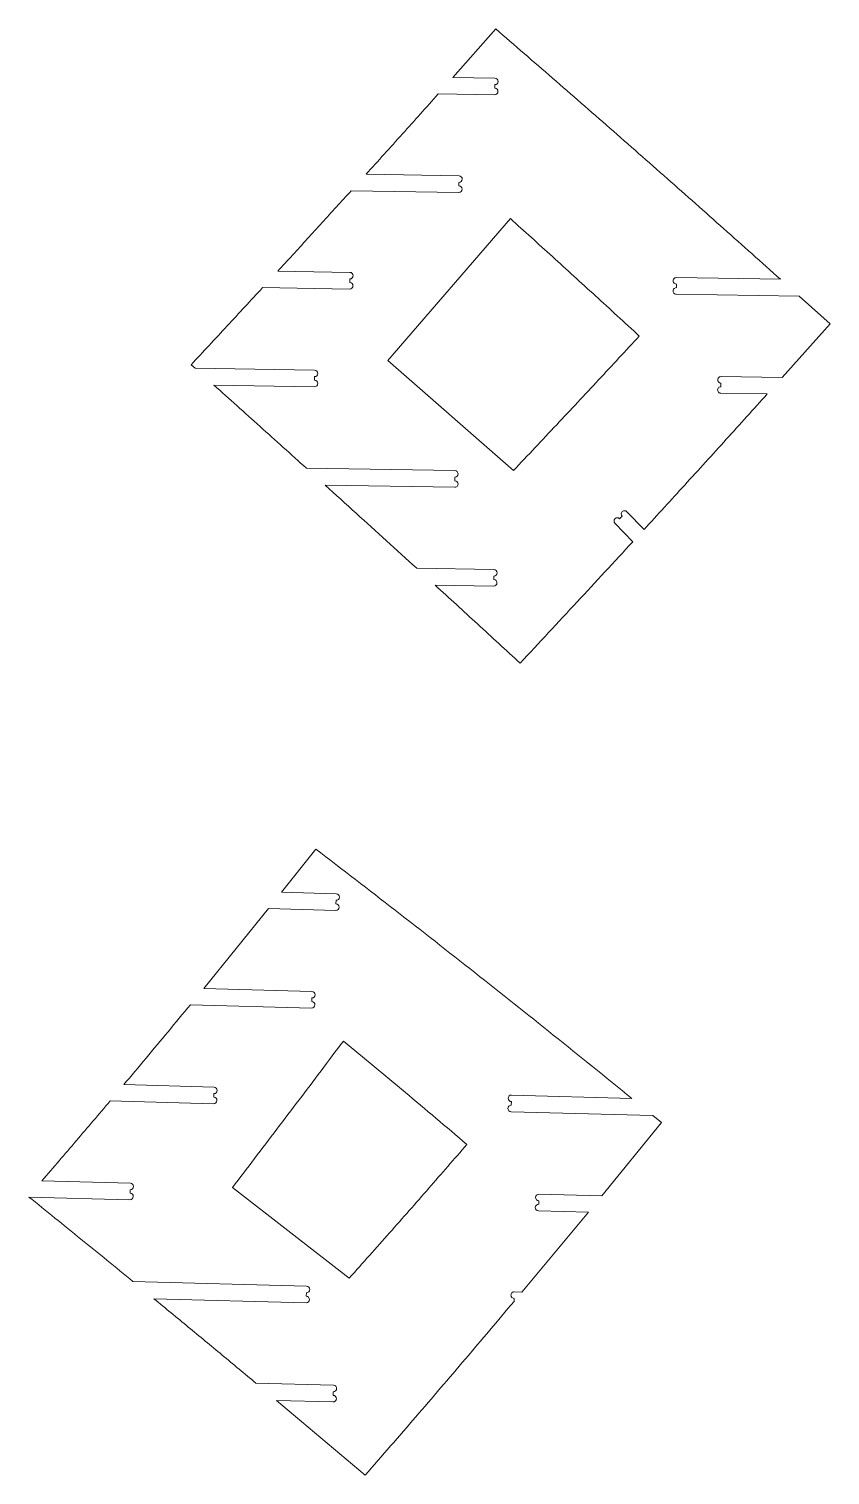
# Model space of a CAD drawing. Header units: millimetres. Extents: x -2409 to 2875, y -3055 to 3327.
# Drawn here: x -339 to 272, y 824 to 1927 of the extents above; entities that cross this region are included whole.
import ezdxf

# ---------------------------------------------------------------- set-up
doc = ezdxf.new("R2010")
doc.units = ezdxf.units.MM

msp = doc.modelspace()

# ---------------------------------------------------------------- linework, layer by layer
at = {"color": 7, "linetype": 'Continuous', "lineweight": 15}
for p, q in [((16.576, 1927.285), (-16.099, 1890.283)), ((15.978, 1889.772), (-16.099, 1890.283)), ((-27.23, 1877.759), (15.775, 1877.074)), ((15.855, 1882.073), (15.898, 1884.773)), ((-11.418, 1815.199), (-82.333, 1816.33)), ((-11.541, 1807.5), (-11.498, 1810.2)), ((-93.665, 1803.809), (-11.62, 1802.501)), ((27.8, 1782.495), (-65.837, 1674.201)), ((-94.658, 1741.517), (-149.721, 1742.395)), ((-94.781, 1733.818), (-94.738, 1736.517)), ((233.73, 1736.281), (154.481, 1737.545)), ((-161.24, 1729.877), (-94.861, 1728.818)), ((154.279, 1724.846), (248.152, 1723.35)), ((154.402, 1732.545), (154.359, 1729.846)), ((271.612, 1702.252), (248.152, 1723.35)), ((234.967, 1661.252), (271.612, 1702.252)), ((-215.781, 1671.049), (-212.804, 1668.391)), ((-121.572, 1666.936), (-212.804, 1668.391)), ((-65.837, 1674.201), (30.118, 1590.289)), ((-198.342, 1655.459), (-121.775, 1654.238)), ((-121.695, 1659.237), (-121.652, 1661.937)), ((188.414, 1656.994), (188.371, 1654.294)), ((234.968, 1661.252), (188.493, 1661.993)), ((188.291, 1649.295), (223.713, 1648.73)), ((-14.494, 1590.22), (-127.799, 1592.026)), ((-113.498, 1579.096), (-14.696, 1577.521)), ((-14.616, 1582.521), (-14.573, 1585.22)), ((129.72, 1545.345), (116.636, 1558.883)), ((107.504, 1550.057), (121.112, 1535.977)), ((113.041, 1555.408), (111.099, 1553.531)), ((15.191, 1514.737), (-43.712, 1515.676)), ((-29.558, 1502.749), (14.988, 1502.038)), ((15.068, 1507.038), (15.111, 1509.737)), ((-120.644, 1301.431), (-146.757, 1268.497)), ((-105.114, 1267.372), (-146.757, 1268.497)), ((-105.321, 1259.674), (-105.249, 1262.373)), ((-156.701, 1256.061), (-206.138, 1195.073)), ((-156.701, 1256.061), (-105.456, 1254.676)), ((-123.577, 1192.843), (-206.138, 1195.073)), ((-216.348, 1182.644), (-123.92, 1180.148)), ((-123.785, 1185.146), (-123.712, 1187.845)), ((-198.308, 1119.834), (-267.072, 1121.692)), ((-198.516, 1112.137), (-198.443, 1114.836)), ((-277.541, 1109.27), (-198.651, 1107.139)), ((28.531, 1108.705), (28.458, 1106.006)), ((120.397, 1111.225), (28.666, 1113.703)), ((28.323, 1101.008), (136.533, 1098.085)), ((97.455, 1036.818), (142.995, 1092.808)), ((142.995, 1092.808), (136.533, 1098.085)), ((-262.111, 1046.531), (-329.519, 1048.351)), ((-262.319, 1038.833), (-262.246, 1041.532)), ((-184.207, 1043.246), (-95.088, 974.071)), ((97.455, 1036.818), (49.569, 1038.111)), ((-339.478, 1035.916), (-262.454, 1033.835)), ((49.434, 1033.113), (49.361, 1030.414)), ((36.58, 963.435), (87.239, 1024.389)), ((49.226, 1025.416), (87.239, 1024.389)), ((-127.735, 967.873), (-260.126, 971.45)), ((-127.943, 960.176), (-127.87, 962.875)), ((36.58, 963.435), (30.738, 963.592)), ((-244.112, 958.312), (-128.078, 955.178)), ((30.603, 958.594), (30.54, 956.239)), ((-107.2, 892.291), (-166.306, 893.888)), ((-107.408, 884.594), (-107.335, 887.293)), ((-150.593, 880.759), (-82.907, 823.749)), ((-150.593, 880.759), (-107.543, 879.596))]:
    msp.add_line(p, q, dxfattribs=at)
for centre, start, end in [((15.938, 1887.272), 269.086603, 89.086603), ((15.815, 1879.573), 269.086603, 89.086603), ((-11.458, 1812.699), 269.086603, 89.086603), ((-11.581, 1805), 269.086603, 89.086603), ((-94.821, 1731.318), 269.086603, 89.086603), ((-94.698, 1739.017), 269.086603, 89.086603), ((154.441, 1735.045), 89.086603, 269.086603), ((154.319, 1727.346), 89.086603, 269.086603), ((-121.612, 1664.437), 269.086603, 89.086603), ((-121.735, 1656.738), 269.086603, 89.086603), ((188.453, 1659.493), 89.086603, 269.086603), ((188.331, 1651.794), 89.086603, 269.086603), ((-14.533, 1587.72), 269.086603, 89.086603), ((-14.656, 1580.021), 269.086603, 89.086603), ((114.838, 1557.145), 44.02355, 224.02355), ((109.302, 1551.794), 44.02355, 224.02355), ((15.151, 1512.237), 269.086603, 89.086603), ((15.028, 1504.538), 269.086603, 89.086603), ((-105.389, 1257.175), 268.452635, 88.452635), ((-105.181, 1264.873), 268.452635, 88.452635), ((-123.645, 1190.344), 268.452635, 88.452635), ((-123.853, 1182.647), 268.452635, 88.452635), ((-198.376, 1117.335), 268.452635, 88.452635), ((-198.584, 1109.638), 268.452635, 88.452635), ((28.391, 1103.507), 88.452635, 268.452635), ((28.599, 1111.204), 88.452635, 268.452635), ((-262.387, 1036.334), 268.452635, 88.452635), ((-262.179, 1044.031), 268.452635, 88.452635), ((49.502, 1035.612), 88.452635, 268.452635), ((49.294, 1027.915), 88.452635, 268.452635), ((-128.011, 957.677), 268.452635, 88.452635), ((-127.803, 965.374), 268.452635, 88.452635), ((30.671, 961.093), 88.452635, 268.452641), ((-107.476, 882.095), 268.452635, 88.452635), ((-107.268, 889.792), 268.452635, 88.452635)]:
    msp.add_arc(centre, 2.5, start, end, dxfattribs=at)
for points, knots in [([(233.73, 1736.281), (219.308, 1749.173), (190.634, 1774.803), (147.257, 1813.236), (103.758, 1851.506), (60.119, 1889.625), (31.038, 1914.777), (16.576, 1927.285)], [0, 0, 0, 0, 0.20066297, 0.39894395, 0.60116045, 0.80165789, 1, 1, 1, 1]), ([(-27.23, 1877.759), (-36.329, 1867.558), (-54.639, 1847.03), (-73.064, 1826.605), (-82.333, 1816.33)], [0, 0, 0, 0, 0.49695019, 1, 1, 1, 1]), ([(-93.665, 1803.809), (-97.418, 1799.671), (-104.858, 1791.47), (-116.026, 1779.203), (-127.184, 1766.979), (-138.421, 1754.7), (-145.947, 1746.504), (-149.721, 1742.395)], [0, 0, 0, 0, 0.20155552, 0.39948553, 0.59853593, 0.79870768, 1, 1, 1, 1]), ([(126.087, 1692.931), (114.924, 1703.198), (92.887, 1723.467), (60.127, 1753.325), (38.479, 1772.859), (27.8, 1782.495)], [0, 0, 0, 0, 0.34216414, 0.6754953, 1, 1, 1, 1]), ([(-161.24, 1729.877), (-170.25, 1720.114), (-188.386, 1700.464), (-206.61, 1680.896), (-215.781, 1671.049)], [0, 0, 0, 0, 0.49679718, 1, 1, 1, 1]), ([(30.118, 1590.289), (41.115, 1601.949), (62.824, 1624.967), (94.817, 1659.179), (115.758, 1681.781), (126.087, 1692.931)], [0, 0, 0, 0, 0.34217886, 0.67551076, 1, 1, 1, 1]), ([(-198.342, 1655.459), (-186.618, 1644.952), (-163.067, 1623.848), (-139.589, 1602.664), (-127.799, 1592.026)], [0, 0, 0, 0, 0.49784434, 1, 1, 1, 1]), ([(129.72, 1545.345), (140.066, 1556.635), (161.04, 1579.523), (192.375, 1613.981), (213.312, 1637.196), (223.713, 1648.73)], [0, 0, 0, 0, 0.32880444, 0.66654251, 1, 1, 1, 1]), ([(-113.498, 1579.096), (-105.612, 1571.954), (-90.044, 1557.855), (-66.783, 1536.714), (-51.418, 1522.703), (-43.712, 1515.676)], [0, 0, 0, 0, 0.33847797, 0.66818867, 1, 1, 1, 1]), ([(35.207, 1443.322), (49.703, 1458.864), (78.429, 1489.665), (106.972, 1520.635), (121.112, 1535.977)], [0, 0, 0, 0, 0.50462336, 1, 1, 1, 1]), ([(-29.558, 1502.749), (-18.797, 1492.902), (2.819, 1473.123), (24.38, 1453.284), (35.207, 1443.322)], [0, 0, 0, 0, 0.497844502, 1, 1, 1, 1]), ([(120.397, 1111.225), (100.455, 1127.368), (60.677, 1159.569), (0.485, 1207.387), (-59.867, 1254.716), (-100.442, 1285.903), (-120.644, 1301.431)], [0, 0, 0, 0, 0.25066966, 0.50001754, 0.75105506, 1, 1, 1, 1]), ([(-216.348, 1182.644), (-222.015, 1175.777), (-233.244, 1162.167), (-250.153, 1141.851), (-261.422, 1128.424), (-267.072, 1121.692)], [0, 0, 0, 0, 0.33685319, 0.66749303, 1, 1, 1, 1]), ([(-99.625, 1154.963), (-105.305, 1147.39), (-116.567, 1132.377), (-133.482, 1109.941), (-150.387, 1087.608), (-167.296, 1065.363), (-178.6, 1050.58), (-184.207, 1043.246)], [0, 0, 0, 0, 0.2026807, 0.40178639, 0.60157219, 0.80235898, 1, 1, 1, 1]), ([(-5.45, 1076.043), (-13.318, 1082.744), (-28.91, 1096.022), (-52.476, 1115.859), (-75.983, 1135.484), (-91.788, 1148.506), (-99.625, 1154.963)], [0, 0, 0, 0, 0.25233743, 0.5000033, 0.75209326, 1, 1, 1, 1]), ([(-277.542, 1109.27), (-286.13, 1099.127), (-303.38, 1078.756), (-320.782, 1058.514), (-329.519, 1048.351)], [0, 0, 0, 0, 0.497915, 1, 1, 1, 1]), ([(-95.088, 974.071), (-84.833, 985.574), (-64.54, 1008.339), (-34.656, 1042.327), (-15.114, 1064.887), (-5.45, 1076.043)], [0, 0, 0, 0, 0.34052177, 0.67385109, 1, 1, 1, 1]), ([(-339.478, 1035.916), (-326.263, 1025.246), (-299.748, 1003.836), (-273.362, 982.268), (-260.126, 971.45)], [0, 0, 0, 0, 0.49838881, 1, 1, 1, 1]), ([(-244.112, 958.312), (-235.375, 951.123), (-218.001, 936.824), (-192.066, 915.348), (-174.888, 901.038), (-166.306, 893.888)], [0, 0, 0, 0, 0.33602389, 0.66824586, 1, 1, 1, 1]), ([(-82.907, 823.749), (-70.047, 838.551), (-44.478, 867.983), (-6.658, 912.145), (18.189, 941.599), (30.54, 956.239)], [0, 0, 0, 0, 0.33723163, 0.67056105, 1, 1, 1, 1])]:
    msp.add_open_spline(points, degree=3, knots=knots, dxfattribs=at)

doc.saveas('drawing.dxf')
